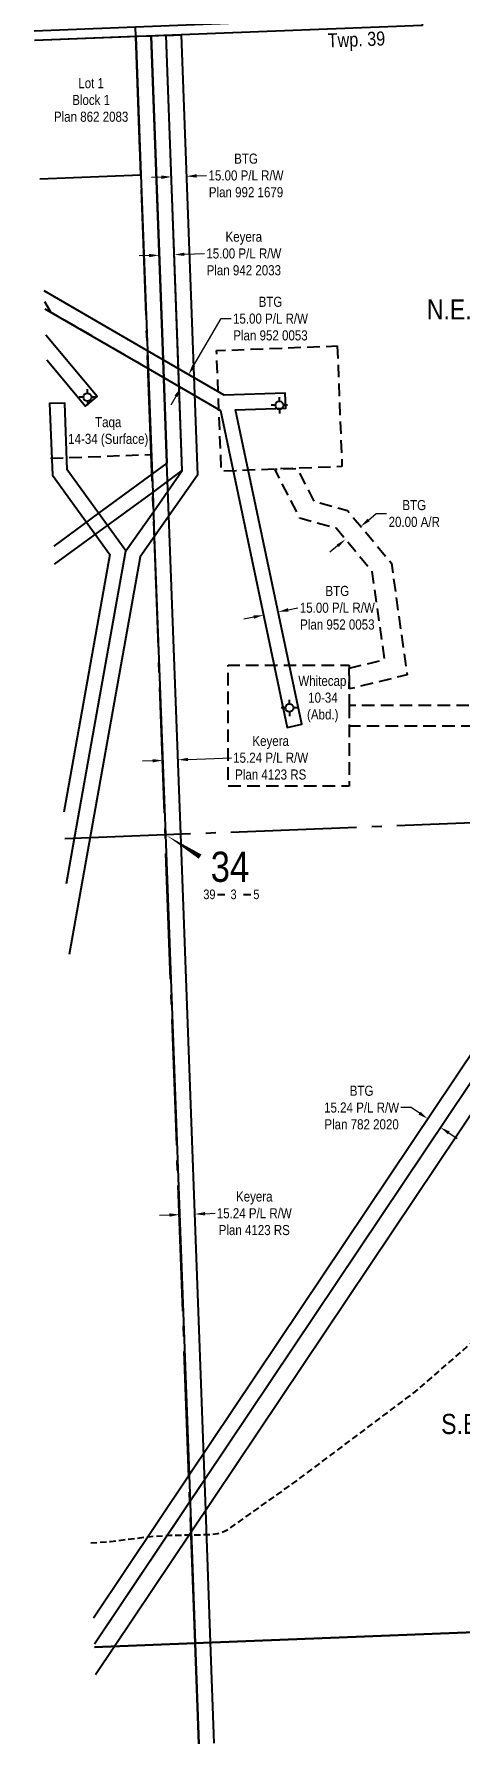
# Model space of a CAD drawing. Extents: x 675519 to 688669, y 5804595 to 5836613.
# Drawn here: x 680188 to 680611, y 5807866 to 5809564 of the extents above; entities that cross this region are included whole.
import ezdxf
from ezdxf.enums import TextEntityAlignment as Align

# ---------------------------------------------------------------- set-up
doc = ezdxf.new("R2010")
doc.units = 0
doc.header["$LTSCALE"] = 5
doc.header["$PDMODE"] = 3
doc.header["$PDSIZE"] = 10
for name, pattern in [('foc-ACCESSROAD', [3.75, 2.5, -1.25]), ('foc-QUARTERLINE', [33, 25, -3, 2, -3]), ('UG_PIPE', [1.875, 1.25, -0.625])]:
    doc.linetypes.add(name, pattern=pattern)
doc.layers.get('Defpoints').update_dxf_attribs({"color": 9})
for name, color, linetype in [('10', 1, 'Continuous'), ('9', 3, 'Continuous'), ('AS-PIPE-UG', 44, 'UG_PIPE'), ('C-SYMBOL', 7, 'Continuous'), ('D-TXT', 6, 'Continuous'), ('F-AR', 190, 'foc-ACCESSROAD'), ('F-RW', 190, 'Continuous'), ('F-WS', 190, 'foc-ACCESSROAD'), ('F-WS-S', 8, 'Continuous'), ('L-QSEC', 8, 'foc-QUARTERLINE'), ('L-SEC', 7, 'Continuous'), ('L-SECLBL', 7, 'Continuous'), ('L-TITLEDB', 4, 'Continuous')]:
    doc.layers.add(name, color=color, linetype=linetype)
for name, color, linetype, lineweight in [('F-AR-T', 190, 'Continuous', 9), ('F-RW-T', 190, 'Continuous', 9), ('F-WS-T', 190, 'Continuous', 9)]:
    doc.layers.add(name, color=color, linetype=linetype, lineweight=lineweight)
doc.styles.add('175L', font='ARIALN.TTF', dxfattribs={"height": 20})
doc.styles.add('80CG', font='ARIALN.TTF', dxfattribs={"height": 10})
doc.styles.add('80L', font='ARIALN.TTF', dxfattribs={"height": 10})
doc.styles.add('SIMPLEX', font='ARIALN.TTF')
doc.dimstyles.new('Compass 5 000', dxfattribs={"dimscale": 5, "dimtxt": 9, "dimasz": 2, "dimexe": 0.2, "dimexo": 0.0625, "dimgap": 0.5, "dimtad": 0, "dimtih": 1, "dimtoh": 1, "dimzin": 0, "dimdsep": 46, "dimtxsty": '80CG', "dimcen": 0.1, "dimse1": 1, "dimse2": 1, "dimclrd": 256, "dimclrt": 256, "dimaunit": 1, "dimadec": 4, "dimazin": 0, "dimtfac": 0.06, "dimtofl": 0, "dimtmove": 0, "dimatfit": 1, "dimfxl": 0.2, "dimtolj": 1, "dimtzin": 0, "dimlwd": -1, "dimarcsym": 0})

# ---------------------------------------------------------------- blocks, each defined once
blk = doc.blocks.new('L-SECLBL')
at = {"layer": '9', "color": 7}
for p, q in [((-5.1, -27.8), (-12.3, -27.8)), ((20.7, -27.8), (13.5, -27.8))]:
    blk.add_line(p, q, dxfattribs=at)
at = {"layer": '10', "color": 2, "style": 'SIMPLEX'}
blk.add_attdef('SEC', text='', height=30, dxfattribs=at).set_placement((0, 0), align=Align.MIDDLE)
at = {"layer": '10', "color": 5, "style": '80L'}
blk.add_attdef('TWP', text='', height=9.5, dxfattribs=at).set_placement((-14.4, -27.4), align=Align.MIDDLE_RIGHT)
blk.add_attdef('RGE', text='', height=9.5, dxfattribs=at).set_placement((3.6, -27.4), align=Align.MIDDLE_CENTER)
blk.add_attdef('MER', text='', height=9.5, dxfattribs=at).set_placement((23.2, -27.4), align=Align.MIDDLE_LEFT)
blk = doc.blocks.new('*D522')
at = {"layer": 'Defpoints', "color": 0, "transparency": 16777216}
for p in [(680311.5, 5808951.2), (680326.8, 5808951.8), (680330.8, 5808843.6)]:
    blk.add_point(p, dxfattribs=at)
at = {"layer": 'F-RW-T', "transparency": 16777216}
for p, q in [((680305.6, 5808842.6), (680295.6, 5808842.3)), ((680340.8, 5808843.9), (680383.9, 5808845.6))]:
    blk.add_line(p, q, dxfattribs=at)
for points in [[(680305.5, 5808844.3), (680305.7, 5808841), (680315.6, 5808843)], [(680340.8, 5808845.6), (680340.9, 5808842.3), (680330.8, 5808843.6)]]:
    blk.add_solid(points, dxfattribs=at)
at = {"layer": 'F-RW-T', "transparency": 16777216, "insert": (680422.9, 5808845.6), "char_height": 10, "attachment_point": 5, "style": '80CG'}
blk.add_mtext('\\A1;Keyera\\P15.24 P/L R/W\\PPlan 4123 RS', dxfattribs=at)
blk = doc.blocks.new('Gabd')
for p, q in [((-0.81, 0), (-1.62, 0)), ((0, 0.81), (0, 1.62)), ((1.62, 0), (0.81, 0)), ((0, -0.81), (0, -1.62))]:
    blk.add_line(p, q)
blk.add_circle((0, 0), 0.8)
blk = doc.blocks.new('*D526')
at = {"layer": 'Defpoints', "color": 0, "transparency": 16777216}
for p in [(680347.6, 5808392.3), (680333.2, 5808368.8), (680348.4, 5808369.4)]:
    blk.add_point(p, dxfattribs=at)
at = {"layer": 'F-RW-T', "transparency": 16777216}
for p, q in [((680357.6, 5808392.7), (680367.6, 5808393.1)), ((680322.3, 5808391.4), (680312.3, 5808391))]:
    blk.add_line(p, q, dxfattribs=at)
for points in [[(680322.3, 5808393.1), (680322.4, 5808389.7), (680332.3, 5808391.8)], [(680357.5, 5808394.4), (680357.6, 5808391), (680347.6, 5808392.3)]]:
    blk.add_solid(points, dxfattribs=at)
at = {"layer": 'F-RW-T', "transparency": 16777216, "insert": (680406.6, 5808393.1), "char_height": 10, "attachment_point": 5, "style": '80CG'}
blk.add_mtext('\\A1;Keyera\\P15.24 P/L R/W\\PPlan 4123 RS', dxfattribs=at)
blk = doc.blocks.new('*D660')
at = {"layer": 'Defpoints', "color": 0, "transparency": 16777216}
for p in [(680341.3, 5809226.2), (680356.2, 5809217.6), (680348.6, 5809204.6)]:
    blk.add_point(p, dxfattribs=at)
at = {"layer": 'F-RW-T', "transparency": 16777216}
for p, q in [((680346.3, 5809234.9), (680373.6, 5809281.8)), ((680373.6, 5809281.8), (680383.6, 5809281.8)), ((680328.8, 5809204.6), (680323.7, 5809196))]:
    blk.add_line(p, q, dxfattribs=at)
for points in [[(680344.9, 5809235.7), (680347.8, 5809234), (680341.3, 5809226.2)], [(680327.3, 5809205.4), (680330.2, 5809203.8), (680333.8, 5809213.3)]]:
    blk.add_solid(points, dxfattribs=at)
at = {"layer": 'F-RW-T', "transparency": 16777216, "insert": (680422.7, 5809281.8), "char_height": 10, "attachment_point": 5, "style": '80CG'}
blk.add_mtext('\\A1;BTG\\P15.00 P/L R/W\\PPlan 952 0053', dxfattribs=at)
blk = doc.blocks.new('*D661')
at = {"layer": 'Defpoints', "color": 0, "transparency": 16777216}
for p in [(680321, 5809512.3), (680336, 5809512.9), (680339.3, 5809423.2)]:
    blk.add_point(p, dxfattribs=at)
at = {"layer": 'F-RW-T', "transparency": 16777216}
for p, q in [((680314.4, 5809422.3), (680304.4, 5809421.9)), ((680349.3, 5809423.6), (680359.3, 5809424))]:
    blk.add_line(p, q, dxfattribs=at)
for points in [[(680314.3, 5809424), (680314.4, 5809420.6), (680324.4, 5809422.7)], [(680349.2, 5809425.3), (680349.3, 5809421.9), (680339.3, 5809423.2)]]:
    blk.add_solid(points, dxfattribs=at)
at = {"layer": 'F-RW-T', "transparency": 16777216, "insert": (680398.4, 5809424), "char_height": 10, "attachment_point": 5, "style": '80CG'}
blk.add_mtext('\\A1;BTG\\P15.00 P/L R/W\\PPlan 992 1679', dxfattribs=at)
blk = doc.blocks.new('*D662')
at = {"layer": 'Defpoints', "color": 0, "transparency": 16777216}
for p in [(680310, 5809404.9), (680325, 5809405.5), (680327.2, 5809345.4)]:
    blk.add_point(p, dxfattribs=at)
at = {"layer": 'F-RW-T', "transparency": 16777216}
for p, q in [((680302.2, 5809344.5), (680292.2, 5809344.1)), ((680337.2, 5809345.8), (680357.1, 5809346.5))]:
    blk.add_line(p, q, dxfattribs=at)
for points in [[(680302.1, 5809346.1), (680302.2, 5809342.8), (680312.2, 5809344.8)], [(680337.1, 5809347.4), (680337.2, 5809344.1), (680327.2, 5809345.4)]]:
    blk.add_solid(points, dxfattribs=at)
at = {"layer": 'F-RW-T', "transparency": 16777216, "insert": (680396.2, 5809346.5), "char_height": 10, "attachment_point": 5, "style": '80CG'}
blk.add_mtext('\\A1;Keyera\\P15.00 P/L R/W\\PPlan 942 2033', dxfattribs=at)
blk = doc.blocks.new('*D663')
at = {"layer": 'Defpoints', "color": 0, "transparency": 16777216}
for p in [(680423.5, 5809023.3), (680408.8, 5809020.2), (680430.4, 5808990.5)]:
    blk.add_point(p, dxfattribs=at)
at = {"layer": 'F-RW-T', "transparency": 16777216}
for p, q in [((680440.2, 5808992.5), (680450, 5808994.6)), ((680406, 5808985.3), (680396.2, 5808983.2))]:
    blk.add_line(p, q, dxfattribs=at)
for points in [[(680405.6, 5808986.9), (680406.3, 5808983.7), (680415.8, 5808987.4)], [(680439.9, 5808994.2), (680440.6, 5808990.9), (680430.4, 5808990.5)]]:
    blk.add_solid(points, dxfattribs=at)
at = {"layer": 'F-RW-T', "transparency": 16777216, "insert": (680489.1, 5808994.6), "char_height": 10, "attachment_point": 5, "style": '80CG'}
blk.add_mtext('\\A1;BTG\\P15.00 P/L R/W\\PPlan 952 0053', dxfattribs=at)
blk = doc.blocks.new('*D667')
at = {"layer": 'Defpoints', "color": 0, "transparency": 16777216}
for p in [(680593.3, 5808508.4), (680606, 5808499.9), (680578.9, 5808487)]:
    blk.add_point(p, dxfattribs=at)
at = {"layer": 'F-RW-T', "transparency": 16777216}
for p, q in [((680562.3, 5808498.1), (680552.3, 5808498.1)), ((680570.6, 5808492.6), (680562.3, 5808498.1)), ((680599.9, 5808472.9), (680608.2, 5808467.4))]:
    blk.add_line(p, q, dxfattribs=at)
for points in [[(680571.6, 5808494), (680569.7, 5808491.2), (680578.9, 5808487)], [(680600.9, 5808474.3), (680599, 5808471.5), (680591.6, 5808478.5)]]:
    blk.add_solid(points, dxfattribs=at)
at = {"layer": 'F-RW-T', "transparency": 16777216, "insert": (680513.2, 5808498.1), "char_height": 10, "attachment_point": 5, "style": '80CG'}
blk.add_mtext('\\A1;BTG\\P15.24 P/L R/W\\PPlan 782 2020', dxfattribs=at)
blk = doc.blocks.new('*D682')
at = {"layer": 'Defpoints', "color": 0, "transparency": 16777216}
for p in [(680512.4, 5809075.4), (680502.4, 5809056.2), (680517.8, 5809069)]:
    blk.add_point(p, dxfattribs=at)
at = {"layer": 'F-AR-T', "transparency": 16777216}
for p, q in [((680520.1, 5809081.8), (680527.8, 5809088.2)), ((680527.8, 5809088.2), (680537.8, 5809088.2)), ((680489.4, 5809056.1), (680481.8, 5809049.7))]:
    blk.add_line(p, q, dxfattribs=at)
for points in [[(680519, 5809083.1), (680521.2, 5809080.5), (680512.4, 5809075.4)], [(680488.4, 5809057.4), (680490.5, 5809054.9), (680497.1, 5809062.6)]]:
    blk.add_solid(points, dxfattribs=at)
at = {"layer": 'F-AR-T', "transparency": 16777216, "insert": (680565.5, 5809088.2), "char_height": 10, "attachment_point": 5, "style": '80CG'}
blk.add_mtext('\\A1;BTG^J20.00 A/R', dxfattribs=at)

msp = doc.modelspace()

# ---------------------------------------------------------------- linework, layer by layer
at = {"layer": 'AS-PIPE-UG', "flags": 128}
msp.add_lwpolyline([(680244.086, 5808065.771), (680263.832, 5808067.043), (680301.096, 5808071.898), (680322.695, 5808073.328), (680363.384, 5808074.056), (680370.473, 5808075.105), (680377.674, 5808077.594), (680381.384, 5808079.421), (680450.412, 5808128.745), (680566.41, 5808215.754), (680674.889, 5808309.855), (680678.061, 5808313.205), (680680.91, 5808315.416), (680785.893, 5808362.982), (680873.607, 5808404.828), (680960.619, 5808445.388), (680962.764, 5808446.205), (680964.032, 5808446.188), (680964.763, 5808445.785), (680967.016, 5808442.829), (680979.343, 5808428.531), (680982.827, 5808424.917), (680986.85, 5808422.244), (680990.444, 5808420.871), (680992.844, 5808420.784), (681021.07, 5808425.435), (681023.598, 5808425.905), (681034.203, 5808431.752), (681037.286, 5808433.698), (681039.422, 5808435.682), (681038.315, 5808440.456), (681035.497, 5808445.083)], dxfattribs=at)
at = {"layer": 'F-AR', "flags": 128}
msp.add_lwpolyline([(680198.186, 5809298.794), (680204.066, 5809288.447), (680198.455, 5809291.697)], dxfattribs=at)
for points in [[(680500.783, 5808934.54), (680536.038, 5808943.195), (680523.835, 5809030.598), (680487.849, 5809073.61), (680451.985, 5809083.572), (680426.895, 5809132.245), (680448.948, 5809133.108), (680465.756, 5809100.501), (680499.194, 5809091.212), (680542.848, 5809039.036), (680558.339, 5808928.08), (680500.778, 5808913.948)], [(680500.774, 5808897.48), (680500.77, 5808877.484), (681121.935, 5808877.347), (681121.177, 5808897.344)]]:
    msp.add_lwpolyline(points, close=True, dxfattribs=at)
at = {"layer": 'F-RW', "flags": 128}
for points in [[(680208.102, 5809037.874), (680248.614, 5809067.516), (680305.659, 5809109.258), (680335.098, 5809130.886), (680331.361, 5809231.99), (680320.854, 5809517.641), (680319.179, 5809563.11), (680304.141, 5809562.525), (680316.03, 5809240.887), (680319.817, 5809138.248), (680304.982, 5809127.347), (680251.927, 5809088.536), (680207.415, 5809055.964)], [(680220.089, 5808720.857), (680228.09, 5808765.653), (680279.025, 5809051.07), (680306.357, 5809090.002), (680335.098, 5809130.886), (680319.179, 5809563.11), (680334.1, 5809563.693), (680350.283, 5809126.401), (680293.2, 5809045.242), (680222.678, 5808650.179)], [(680366.893, 5807866.747), (680362.99, 5807966.656), (680358.427, 5808098.158), (680333.595, 5808769.827), (680321.758, 5809085.895), (680319.817, 5809138.248), (680316.03, 5809240.887), (680305.828, 5809517.054), (680304.141, 5809562.525), (680288.911, 5809561.927), (680293.988, 5809424.733), (680301.086, 5809232.252), (680305.659, 5809109.258), (680307.273, 5809065.265), (680318.369, 5808769.225), (680341.897, 5808133.368), (680347.79, 5807966.054), (680351.542, 5807866.14)], [(680198.455, 5809291.697), (680301.086, 5809232.252), (680372.889, 5809190.543), (680439.313, 5808875.779), (680453.986, 5808878.909), (680388.101, 5809191.079), (680437.938, 5809192.907), (680437.388, 5809207.886), (680376.674, 5809205.686), (680300.436, 5809249.938), (680197.782, 5809309.419)], [(680200.389, 5809240.81), (680239.054, 5809194.799), (680250.537, 5809204.467), (680199.461, 5809265.244)], [(680220.089, 5808720.857), (680228.09, 5808765.653), (680279.025, 5809051.07), (680220.875, 5809131.474), (680218.249, 5809197.944), (680203.267, 5809197.379), (680206.074, 5809126.377), (680263.133, 5809047.433), (680217.462, 5808791.59)], [(680246.81, 5807991.418), (680341.897, 5808133.368), (680717.188, 5808693.248)], [(680729.186, 5808683.772), (680357.35, 5808128.841), (680342.893, 5808107.303), (680247.771, 5807965.18)], [(680729.186, 5808683.772), (680357.35, 5808128.841), (680247.772, 5807965.156)], [(680248.881, 5807934.885), (680343.963, 5808076.619), (680743.352, 5808672.573)]]:
    msp.add_lwpolyline(points, dxfattribs=at)
at = {"layer": 'F-WS', "flags": 128}
for points in [[(680304.294, 5809146.936), (680301.086, 5809232.252), (680198.455, 5809291.697)], [(680204.101, 5809143.162), (680304.297, 5809146.929)], [(680500.774, 5808897.48), (680500.757, 5808817.493), (680380.776, 5808817.519), (680380.802, 5808937.501), (680500.783, 5808937.474), (680500.774, 5808897.48)]]:
    msp.add_lwpolyline(points, dxfattribs=at)
msp.add_lwpolyline([(680489.047, 5809254.749), (680493.736, 5809134.859), (680448.948, 5809133.108), (680373.847, 5809130.17), (680369.158, 5809250.06)], close=True, dxfattribs=at)
at = {"layer": 'L-QSEC', "flags": 128}
for points in [[(680347.79, 5807966.054), (680288.553, 5809571.562)], [(680218.458, 5808765.392), (681124.831, 5808800.928)], [(680351.558, 5807866.141), (680347.79, 5807966.054)]]:
    msp.add_lwpolyline(points, dxfattribs=at)
at = {"layer": 'L-SEC', "flags": 128}
for points in [[(680347.79, 5807966.054), (680751.659, 5807982.015)], [(680751.659, 5807982.015), (680347.79, 5807966.054)], [(680247.882, 5807962.149), (680347.79, 5807966.054)], [(680347.79, 5807966.054), (680247.882, 5807962.149)]]:
    msp.add_lwpolyline(points, dxfattribs=at)
at = {"layer": 'L-SECLBL', "flags": 128}
msp.add_lwpolyline([(680318.154, 5808769.301, 0, 4.999, 0), (680352.786, 5808747.423, 0, 0, 0)], format="xyseb", dxfattribs=at)
at = {"layer": 'L-TITLEDB', "flags": 128}
for points in [[(680187.966, 5809567.675), (680288.553, 5809571.562), (680691.481, 5809587.529), (681094.407, 5809603.495), (681094.79, 5809593.447), (680673.307, 5809576.95), (680673.061, 5809581.832), (680573.162, 5809577.925), (680573.394, 5809573.046), (680334.1, 5809563.693), (680188.334, 5809558.01)], [(680193.549, 5809420.784), (680293.988, 5809424.733), (680288.911, 5809561.927), (680188.334, 5809558.009)]]:
    msp.add_lwpolyline(points, dxfattribs=at)

# ---------------------------------------------------------------- block references
at = {"layer": 'F-WS-S', "color": 3, "xscale": 4.999214999999942, "yscale": 4.999214999999942, "zscale": 4.999214999999942}
msp.add_blockref('Gabd', (680240.836, 5809203.821), dxfattribs=at)
at = {"layer": 'F-WS-S', "xscale": 4.999214999999947, "yscale": 4.999214999999947, "zscale": 4.999214999999947}
for p in [(680431.636, 5809195.745), (680441.509, 5808895.192)]:
    msp.add_blockref('Gabd', p, dxfattribs=at)
at = {"layer": 'L-SECLBL', "xscale": 0.999843, "yscale": 0.999843, "zscale": 0.999843}
msp.add_blockref('L-SECLBL', (680382.448, 5808737.344), dxfattribs=at).add_auto_attribs({'SEC': '34', 'TWP': '39', 'RGE': '3', 'MER': '5'})

# ---------------------------------------------------------------- texts
at = {"layer": 'C-SYMBOL', "color": 3, "style": '175L'}
for s, p in [('N.E.1/4 Sec. 34-39-3-W.5M.', (680721.89, 5809275.048)), ('S.E.1/4 Sec. 34-39-3-W.5M.', (680735.481, 5808167.881))]:
    msp.add_text(s, height=19.99686, dxfattribs=at).set_placement(p, align=Align.BOTTOM_CENTER)
at = {"layer": 'D-TXT', "color": 3, "insert": (680479.314, 5809565.05), "char_height": 13.9978, "attachment_point": 1, "rotation": 2.208465, "style": '80L'}
msp.add_mtext_dynamic_manual_height_columns('Twp. 39', width=101.3954, gutter_width=47.5, heights=[0], dxfattribs=at)
at = {"layer": 'F-WS-T', "insert": (680261.524, 5809169.221), "char_height": 9.99843, "width": 78.98255, "attachment_point": 5, "style": '80CG'}
msp.add_mtext('\\A1;Taqa\\P14-34 (Surface)', dxfattribs=at)
at = {"layer": 'F-WS-T', "insert": (680458.613, 5808927.028), "char_height": 9.99843, "attachment_point": 1, "style": '175L'}
msp.add_mtext_dynamic_manual_height_columns('\\pi-8.2614;Whitecap\\P\\pi1.5494;10-34\\P\\pi0.39681;(Abd.)', width=30.59795, gutter_width=100, heights=[0], dxfattribs=at)
at = {"layer": 'L-TITLEDB', "insert": (680244.531, 5809499.018), "char_height": 9.99843, "width": 73.43772, "attachment_point": 5, "style": '80CG'}
msp.add_mtext('\\A1;Lot 1\\PBlock 1\\PPlan 862 2083', dxfattribs=at)

# ---------------------------------------------------------------- dimensions: what is measured, and where the dimension line sits
at = {"layer": 'F-AR-T'}
dim = msp.add_aligned_dim(p1=(680502.432, 5809056.18), p2=(680517.769, 5809069.011), distance=8.318, text='BTG^J20.00 A/R', dimstyle='Compass 5 000', dxfattribs=at)
dim.commit()
dim.dimension.update_dxf_attribs({"geometry": '*D682', "text_midpoint": (680565.506, 5809088.225)})
at = {"layer": 'F-RW-T'}
for base, p1, p2, angle, text, picture, middle in [((680339.295, 5809423.223), (680321.049, 5809512.337), (680335.979, 5809512.89), 2.118097, 'BTG\\P15.00 P/L R/W\\PPlan 992 1679', '*D661', (680398.368, 5809423.962)), ((680327.19, 5809345.399), (680309.97, 5809404.943), (680324.979, 5809405.495), 2.106541, 'Keyera\\P15.00 P/L R/W\\PPlan 942 2033', '*D662', (680396.154, 5809346.498)), ((680341.307, 5809226.214), (680348.643, 5809204.627), (680356.167, 5809217.589), 59.867173, 'BTG\\P15.00 P/L R/W\\PPlan 952 0053', '*D660', (680422.677, 5809281.832)), ((680430.442, 5808990.462), (680408.843, 5809020.17), (680423.518, 5809023.267), 11.917654, 'BTG\\P15.00 P/L R/W\\PPlan 952 0053', '*D663', (680489.097, 5808994.592)), ((680330.833, 5808843.575), (680311.548, 5808951.218), (680326.78, 5808951.788), 2.144771, 'Keyera\\P15.24 P/L R/W\\PPlan 4123 RS', '*D522', (680422.937, 5808845.561))]:
    dim = msp.add_linear_dim(base=base, p1=p1, p2=p2, angle=angle, text=text, dimstyle='Compass 5 000', dxfattribs=at)
    dim.commit()
    dim.dimension.update_dxf_attribs({"geometry": picture, "text_midpoint": middle, "dimtype": 161})
for p1, p2, distance, text, picture, middle in [((680605.999, 5808499.926), (680593.306, 5808508.434), 25.797, 'BTG\\P15.24 P/L R/W\\PPlan 782 2020', '*D667', (680513.244, 5808498.142)), ((680333.184, 5808368.832), (680348.424, 5808369.397), 22.939, 'Keyera\\P15.24 P/L R/W\\PPlan 4123 RS', '*D526', (680406.647, 5808393.06))]:
    dim = msp.add_aligned_dim(p1=p1, p2=p2, distance=distance, text=text, dimstyle='Compass 5 000', dxfattribs=at)
    dim.commit()
    dim.dimension.update_dxf_attribs({"geometry": picture, "text_midpoint": middle})

doc.saveas('drawing.dxf')
